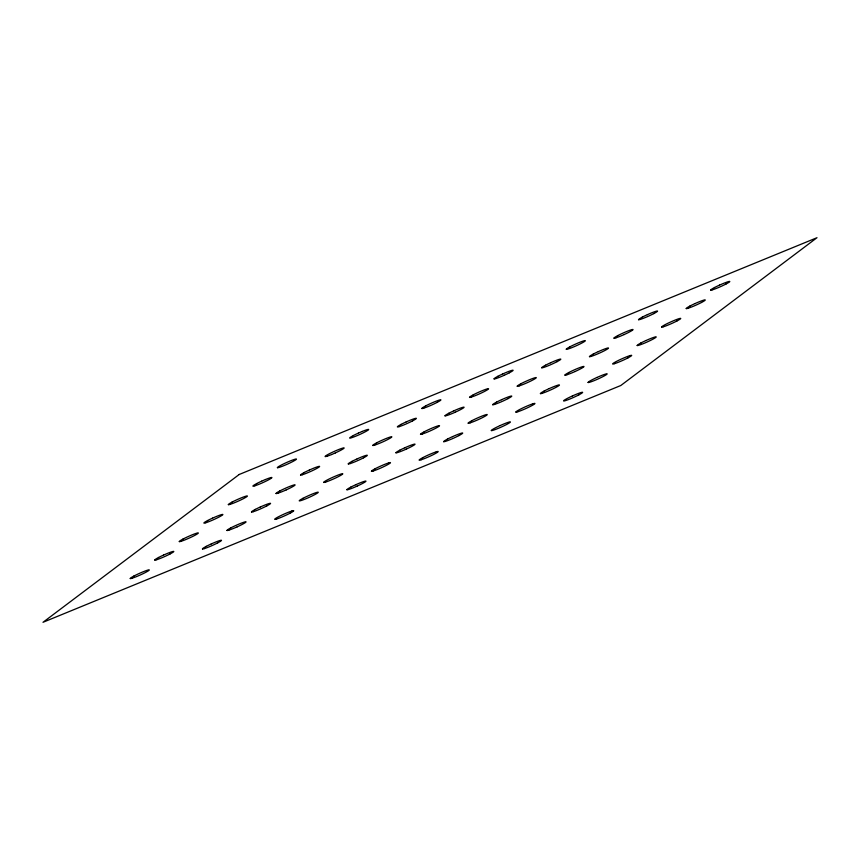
<?xml version="1.0" encoding="UTF-8"?>
<svg xmlns="http://www.w3.org/2000/svg" width="860" height="860" viewBox="0 0 860 860"><rect width="100%" height="100%" fill="white"/><g stroke="black" fill="none" stroke-linecap="round" stroke-linejoin="round"><path stroke-width="1.29" d="M132.236 578.167A10.395 0.903 -24.2 0 0 140.481 574.888A10.47 0.914 -24.2 0 0 145.523 572.448A10.395 0.903 -24.2 0 0 149.264 569.911A10.47 0.914 -24.2 0 0 147.35 570.234A10.395 0.903 -24.2 0 0 139.105 573.523A10.47 0.914 -24.2 0 0 133.956 576.007M130.322 578.49A10.395 0.903 -24.2 0 1 134.053 575.963M132.128 578.221A10.47 0.914 -24.2 0 1 130.204 578.543M170.054 553.958A10.395 0.903 -24.2 0 0 173.784 551.443A10.47 0.914 -24.2 0 0 171.882 551.755A10.395 0.903 -24.2 0 0 163.636 555.044M156.756 559.699A10.395 0.903 -24.2 0 0 165.002 556.409A10.47 0.914 -24.2 0 0 170.043 553.969M154.854 560.01A10.395 0.903 -24.2 0 1 158.584 557.495M156.649 559.742A10.47 0.914 -24.2 0 1 154.736 560.064M158.487 557.527A10.47 0.914 -24.2 0 1 163.561 555.066M181.267 541.23A10.406 0.903 -24.2 0 0 189.523 537.941A10.481 0.914 -24.2 0 0 194.575 535.49A10.406 0.903 -24.2 0 0 198.316 532.963A10.481 0.914 -24.2 0 0 196.402 533.275A10.406 0.903 -24.2 0 0 188.147 536.575A10.481 0.914 -24.2 0 0 182.997 539.059M179.364 541.542A10.406 0.903 -24.2 0 1 183.094 539.016M181.17 541.273A10.481 0.914 -24.2 0 1 179.245 541.596M205.809 522.74A10.395 0.903 -24.2 0 0 214.054 519.462A10.47 0.914 -24.2 0 0 219.096 517.021A10.395 0.903 -24.2 0 0 222.837 514.484A10.47 0.914 -24.2 0 0 220.934 514.796A10.395 0.903 -24.2 0 0 212.689 518.086M207.636 520.537A10.395 0.903 -24.2 0 0 203.906 523.063A10.47 0.914 -24.2 0 0 205.701 522.794M207.54 520.569A10.47 0.914 -24.2 0 1 212.613 518.107M230.319 504.272A10.406 0.903 -24.2 0 0 238.585 500.982A10.481 0.914 -24.2 0 0 243.627 498.542A10.406 0.903 -24.2 0 0 247.368 496.005A10.481 0.914 -24.2 0 0 245.455 496.317A10.406 0.903 -24.2 0 0 237.199 499.617A10.481 0.914 -24.2 0 0 232.049 502.1M228.416 504.594A10.406 0.903 -24.2 0 1 232.146 502.068M230.222 504.315A10.481 0.914 -24.2 0 1 228.298 504.637M254.818 485.814A10.395 0.903 -24.2 0 0 263.074 482.524A10.47 0.914 -24.2 0 0 268.148 480.063A10.395 0.903 -24.2 0 0 271.889 477.536A10.47 0.914 -24.2 0 0 269.986 477.848A10.395 0.903 -24.2 0 0 265.46 479.525M256.646 483.61A10.395 0.903 -24.2 0 0 252.915 486.126A10.47 0.914 -24.2 0 0 254.753 485.835M261.698 481.159A10.395 0.903 -24.2 0 1 265.45 479.536M256.592 483.621A10.47 0.914 -24.2 0 1 261.666 481.159M277.447 467.657A10.395 0.903 -24.2 0 1 281.166 465.131A10.47 0.914 -24.2 0 1 286.229 462.669A10.395 0.903 -24.2 0 1 289.981 461.057A10.395 0.903 -24.2 0 1 294.507 459.38A10.47 0.914 -24.2 0 1 296.431 459.046A10.395 0.903 -24.2 0 1 292.69 461.583A10.47 0.914 -24.2 0 1 287.595 464.056A10.395 0.903 -24.2 0 1 279.349 467.335A10.47 0.914 -24.2 0 1 277.393 467.668M217.752 542.843A10.395 0.903 -24.2 0 0 221.482 540.317A10.47 0.914 -24.2 0 0 219.569 540.628A10.395 0.903 -24.2 0 0 211.323 543.918M204.454 548.572A10.395 0.903 -24.2 0 0 212.7 545.294A10.47 0.914 -24.2 0 0 217.741 542.854M202.551 548.895A10.395 0.903 -24.2 0 1 206.271 546.369M204.347 548.626A10.47 0.914 -24.2 0 1 202.423 548.949M206.174 546.412A10.47 0.914 -24.2 0 1 211.259 543.939M237.231 526.814A10.395 0.903 -24.2 0 1 228.975 530.093M227.072 530.416A10.395 0.903 -24.2 0 1 230.802 527.889M237.188 526.836A10.47 0.914 -24.2 0 0 242.273 524.374A10.395 0.903 -24.2 0 0 246.014 521.837A10.47 0.914 -24.2 0 0 244.1 522.16A10.395 0.903 -24.2 0 0 235.855 525.449A10.47 0.914 -24.2 0 0 230.706 527.933M228.878 530.147A10.47 0.914 -24.2 0 1 226.954 530.469M266.804 505.895A10.406 0.903 -24.2 0 0 270.534 503.369A10.481 0.914 -24.2 0 0 268.632 503.68A10.406 0.903 -24.2 0 0 260.365 506.97M253.485 511.625A10.406 0.903 -24.2 0 0 261.752 508.346A10.481 0.914 -24.2 0 0 266.793 505.895M251.582 511.947A10.406 0.903 -24.2 0 1 255.312 509.421M253.388 511.678A10.481 0.914 -24.2 0 1 251.464 512.001M255.216 509.453A10.481 0.914 -24.2 0 1 260.3 506.991M286.283 489.856A10.395 0.903 -24.2 0 1 278.027 493.145M276.125 493.468A10.395 0.903 -24.2 0 1 279.855 490.942M286.24 489.888A10.47 0.914 -24.2 0 0 291.325 487.416A10.395 0.903 -24.2 0 0 295.066 484.889A10.47 0.914 -24.2 0 0 293.152 485.201A10.395 0.903 -24.2 0 0 284.907 488.491A10.47 0.914 -24.2 0 0 279.758 490.974M277.93 493.188A10.47 0.914 -24.2 0 1 276.006 493.522M302.537 474.677A10.406 0.903 -24.2 0 0 310.804 471.387A10.481 0.914 -24.2 0 0 315.846 468.947A10.406 0.903 -24.2 0 0 319.587 466.41A10.481 0.914 -24.2 0 0 317.684 466.722A10.406 0.903 -24.2 0 0 309.417 470.022M300.635 475A10.406 0.903 -24.2 0 1 304.365 472.473M302.44 474.72A10.481 0.914 -24.2 0 1 300.516 475.042M304.268 472.505A10.481 0.914 -24.2 0 1 309.353 470.044M331.541 454.553A10.395 0.903 -24.2 0 1 327.015 456.23M335.335 452.908A10.395 0.903 -24.2 0 1 331.584 454.531M335.292 452.93A10.47 0.914 -24.2 0 0 340.377 450.468A10.395 0.903 -24.2 0 0 344.118 447.931A10.47 0.914 -24.2 0 0 342.194 448.264A10.395 0.903 -24.2 0 0 333.959 451.543A10.47 0.914 -24.2 0 0 328.81 454.026A10.395 0.903 -24.2 0 0 325.112 456.542A10.47 0.914 -24.2 0 0 326.983 456.241M353.395 435.536A10.395 0.903 -24.2 0 0 349.665 438.062A10.47 0.914 -24.2 0 0 351.536 437.751A10.395 0.903 -24.2 0 0 359.824 434.45A10.47 0.914 -24.2 0 0 364.898 431.989A10.395 0.903 -24.2 0 0 368.639 429.462A10.47 0.914 -24.2 0 0 366.725 429.774A10.395 0.903 -24.2 0 0 362.21 431.451M358.448 433.085A10.395 0.903 -24.2 0 1 362.2 431.462M353.331 435.547A10.47 0.914 -24.2 0 1 358.416 433.085M276.608 519.01A10.395 0.903 -24.2 0 0 281.134 517.333A10.395 0.903 -24.2 0 0 284.929 515.688A10.47 0.914 -24.2 0 0 289.971 513.248M289.981 513.248A10.395 0.903 -24.2 0 0 293.712 510.722A10.47 0.914 -24.2 0 0 291.787 511.044M291.798 511.044A10.395 0.903 -24.2 0 0 283.553 514.323A10.47 0.914 -24.2 0 0 278.404 516.806A10.395 0.903 -24.2 0 0 274.695 519.332A10.47 0.914 -24.2 0 0 276.576 519.021M302.989 498.316A10.395 0.903 -24.2 0 0 299.258 500.842A10.47 0.914 -24.2 0 0 301.129 500.531A10.395 0.903 -24.2 0 0 309.406 497.241A10.47 0.914 -24.2 0 0 314.491 494.779A10.395 0.903 -24.2 0 0 318.232 492.242A10.47 0.914 -24.2 0 0 316.319 492.565A10.395 0.903 -24.2 0 0 311.804 494.242A10.395 0.903 -24.2 0 0 308.041 495.876A10.47 0.914 -24.2 0 0 302.924 498.338M325.714 482.03A10.406 0.903 -24.2 0 0 333.97 478.74A10.481 0.914 -24.2 0 0 339.023 476.3A10.406 0.903 -24.2 0 0 342.753 473.763A10.481 0.914 -24.2 0 0 340.85 474.086A10.406 0.903 -24.2 0 0 332.594 477.375A10.481 0.914 -24.2 0 0 327.445 479.858A10.406 0.903 -24.2 0 0 323.801 482.352M325.607 482.073A10.481 0.914 -24.2 0 1 323.693 482.406M363.554 457.81A10.395 0.903 -24.2 0 0 367.285 455.295A10.47 0.914 -24.2 0 0 365.371 455.606A10.395 0.903 -24.2 0 0 357.126 458.896M350.256 463.551A10.395 0.903 -24.2 0 0 358.502 460.261A10.47 0.914 -24.2 0 0 363.543 457.821M348.343 463.862A10.395 0.903 -24.2 0 1 352.073 461.347M350.149 463.594A10.47 0.914 -24.2 0 1 348.225 463.916M351.976 461.379A10.47 0.914 -24.2 0 1 357.061 458.917M374.767 445.082A10.406 0.903 -24.2 0 0 383.022 441.793A10.481 0.914 -24.2 0 0 388.075 439.342A10.406 0.903 -24.2 0 0 391.816 436.815A10.481 0.914 -24.2 0 0 389.902 437.127A10.406 0.903 -24.2 0 0 381.646 440.427A10.481 0.914 -24.2 0 0 376.497 442.911M372.864 445.394A10.406 0.903 -24.2 0 1 376.594 442.878M374.67 445.125A10.481 0.914 -24.2 0 1 372.745 445.448M412.606 420.862A10.395 0.903 -24.2 0 0 416.337 418.336A10.47 0.914 -24.2 0 0 414.423 418.659A10.395 0.903 -24.2 0 0 406.178 421.938M399.309 426.592A10.395 0.903 -24.2 0 0 407.554 423.313A10.47 0.914 -24.2 0 0 412.596 420.873M401.125 424.388A10.395 0.903 -24.2 0 0 397.406 426.915A10.47 0.914 -24.2 0 0 399.201 426.646M401.029 424.431A10.47 0.914 -24.2 0 1 406.113 421.959M437.138 402.383A10.395 0.903 -24.2 0 0 440.868 399.857A10.47 0.914 -24.2 0 0 438.955 400.179A10.395 0.903 -24.2 0 0 430.709 403.469A10.47 0.914 -24.2 0 0 425.56 405.952M423.829 408.113A10.395 0.903 -24.2 0 0 432.085 404.834A10.47 0.914 -24.2 0 0 437.127 402.394M421.927 408.435A10.395 0.903 -24.2 0 1 425.657 405.92M423.733 408.167A10.47 0.914 -24.2 0 1 421.808 408.489M357.147 486.094A10.395 0.903 -24.2 0 1 348.902 489.383A10.47 0.914 -24.2 0 1 346.87 489.748M346.988 489.706A10.395 0.903 -24.2 0 1 350.719 487.179M355.771 484.728A10.395 0.903 -24.2 0 1 364.027 481.45A10.47 0.914 -24.2 0 1 365.941 481.116A10.395 0.903 -24.2 0 1 362.2 483.642A10.47 0.914 -24.2 0 1 357.104 486.115M350.622 487.212A10.47 0.914 -24.2 0 1 355.707 484.75M373.423 470.904A10.395 0.903 -24.2 0 0 381.668 467.625A10.47 0.914 -24.2 0 0 386.71 465.174A10.395 0.903 -24.2 0 0 390.451 462.648A10.47 0.914 -24.2 0 0 388.548 462.959M371.52 471.226A10.395 0.903 -24.2 0 1 375.25 468.7M388.548 462.97A10.395 0.903 -24.2 0 0 380.303 466.249A10.47 0.914 -24.2 0 0 375.154 468.732M373.315 470.957A10.47 0.914 -24.2 0 1 371.402 471.28M406.2 449.146A10.406 0.903 -24.2 0 1 397.933 452.435A10.481 0.914 -24.2 0 1 395.912 452.801M396.03 452.758A10.406 0.903 -24.2 0 1 399.76 450.231M404.813 447.781A10.406 0.903 -24.2 0 1 413.079 444.491A10.481 0.914 -24.2 0 1 414.993 444.158A10.406 0.903 -24.2 0 1 411.252 446.695A10.481 0.914 -24.2 0 1 406.156 449.167M399.663 450.264A10.481 0.914 -24.2 0 1 404.748 447.802M422.475 433.945A10.395 0.903 -24.2 0 0 430.731 430.666A10.47 0.914 -24.2 0 0 435.773 428.226A10.395 0.903 -24.2 0 0 439.503 425.689A10.47 0.914 -24.2 0 0 437.6 426.012A10.395 0.903 -24.2 0 0 429.355 429.301A10.47 0.914 -24.2 0 0 424.206 431.785M420.572 434.268A10.395 0.903 -24.2 0 1 424.302 431.752M422.367 433.999A10.47 0.914 -24.2 0 1 420.454 434.321M455.252 412.198A10.406 0.903 -24.2 0 1 446.985 415.477A10.481 0.914 -24.2 0 1 444.964 415.853M445.082 415.799A10.406 0.903 -24.2 0 1 448.812 413.273M453.865 410.822A10.406 0.903 -24.2 0 1 462.132 407.533A10.481 0.914 -24.2 0 1 464.045 407.21A10.406 0.903 -24.2 0 1 460.304 409.747A10.481 0.914 -24.2 0 1 455.209 412.209M448.716 413.316A10.481 0.914 -24.2 0 1 453.8 410.844M471.527 396.998A10.395 0.903 -24.2 0 0 479.783 393.719A10.47 0.914 -24.2 0 0 484.825 391.268A10.395 0.903 -24.2 0 0 488.555 388.741A10.47 0.914 -24.2 0 0 486.652 389.053A10.395 0.903 -24.2 0 0 478.407 392.343A10.47 0.914 -24.2 0 0 473.258 394.826M469.625 397.32A10.395 0.903 -24.2 0 1 473.355 394.794M471.43 397.051A10.47 0.914 -24.2 0 1 469.506 397.374M509.356 372.788A10.395 0.903 -24.2 0 0 513.087 370.262A10.47 0.914 -24.2 0 0 511.173 370.585A10.395 0.903 -24.2 0 0 502.928 373.863M504.304 375.239A10.395 0.903 -24.2 0 1 496.059 378.518M494.145 378.841A10.395 0.903 -24.2 0 1 497.875 376.315M509.346 372.799A10.47 0.914 -24.2 0 1 504.261 375.261M495.951 378.572A10.47 0.914 -24.2 0 1 494.027 378.894M497.779 376.358A10.47 0.914 -24.2 0 1 502.863 373.885M421.131 459.777A10.395 0.903 -24.2 0 0 429.377 456.499A10.47 0.914 -24.2 0 0 434.418 454.058A10.395 0.903 -24.2 0 0 438.159 451.521A10.47 0.914 -24.2 0 0 436.246 451.844M422.948 457.574A10.395 0.903 -24.2 0 0 419.691 459.498A10.395 0.903 -24.2 0 0 419.132 460.143A10.47 0.914 -24.2 0 0 421.024 459.831M436.246 451.844A10.395 0.903 -24.2 0 0 428 455.133A10.47 0.914 -24.2 0 0 422.851 457.617M458.95 435.568A10.395 0.903 -24.2 0 0 462.68 433.053A10.47 0.914 -24.2 0 0 460.767 433.365A10.395 0.903 -24.2 0 0 452.532 436.654M443.749 441.621A10.395 0.903 -24.2 0 1 447.479 439.105M458.939 435.579A10.47 0.914 -24.2 0 1 453.865 438.041A10.395 0.903 -24.2 0 1 445.652 441.309A10.47 0.914 -24.2 0 1 443.631 441.675M447.372 439.137A10.47 0.914 -24.2 0 1 452.457 436.676M470.162 422.84A10.406 0.903 -24.2 0 0 478.418 419.551A10.481 0.914 -24.2 0 0 483.471 417.1A10.406 0.903 -24.2 0 0 487.212 414.574A10.481 0.914 -24.2 0 0 485.298 414.885A10.406 0.903 -24.2 0 0 477.042 418.186A10.481 0.914 -24.2 0 0 471.893 420.669M468.259 423.152A10.406 0.903 -24.2 0 1 471.989 420.637M470.065 422.883A10.481 0.914 -24.2 0 1 468.141 423.206M508.002 398.621A10.395 0.903 -24.2 0 0 511.732 396.094A10.47 0.914 -24.2 0 0 509.829 396.406A10.395 0.903 -24.2 0 0 501.584 399.696M494.704 404.35A10.395 0.903 -24.2 0 0 502.95 401.072A10.47 0.914 -24.2 0 0 507.991 398.631M492.801 404.673A10.395 0.903 -24.2 0 1 496.532 402.147M494.597 404.404A10.47 0.914 -24.2 0 1 492.683 404.727M496.435 402.19A10.47 0.914 -24.2 0 1 501.509 399.717M519.214 385.882A10.406 0.903 -24.2 0 0 527.47 382.592A10.481 0.914 -24.2 0 0 532.523 380.152A10.406 0.903 -24.2 0 0 536.264 377.615A10.481 0.914 -24.2 0 0 534.35 377.927A10.406 0.903 -24.2 0 0 526.094 381.227A10.481 0.914 -24.2 0 0 520.945 383.71M517.312 386.204A10.406 0.903 -24.2 0 1 521.042 383.678M519.117 385.925A10.481 0.914 -24.2 0 1 517.193 386.248M541.779 367.757A10.395 0.903 -24.2 0 1 545.509 365.231M557.054 361.662A10.395 0.903 -24.2 0 0 560.784 359.147A10.47 0.914 -24.2 0 0 558.86 359.469A10.395 0.903 -24.2 0 0 550.636 362.748M557.043 361.673A10.47 0.914 -24.2 0 1 551.97 364.135A10.395 0.903 -24.2 0 1 548.25 365.737A10.395 0.903 -24.2 0 1 543.681 367.435A10.47 0.914 -24.2 0 1 541.736 367.768M545.487 365.231A10.47 0.914 -24.2 0 1 550.561 362.769M566.332 349.267A10.395 0.903 -24.2 0 1 570.062 346.741M566.288 349.278A10.47 0.914 -24.2 0 0 568.213 348.956A10.395 0.903 -24.2 0 0 576.49 345.666A10.47 0.914 -24.2 0 0 581.575 343.194A10.395 0.903 -24.2 0 0 585.316 340.667A10.47 0.914 -24.2 0 0 583.403 340.979A10.395 0.903 -24.2 0 0 578.887 342.656A10.395 0.903 -24.2 0 0 575.114 344.29A10.47 0.914 -24.2 0 0 570.008 346.752M491.372 430.537A10.395 0.903 -24.2 0 1 495.102 428.011A10.47 0.914 -24.2 0 1 500.154 425.55M491.329 430.559A10.47 0.914 -24.2 0 0 493.242 430.237A10.395 0.903 -24.2 0 0 497.8 428.549A10.395 0.903 -24.2 0 0 501.563 426.925A10.47 0.914 -24.2 0 0 506.637 424.464A10.395 0.903 -24.2 0 0 510.378 421.927A10.47 0.914 -24.2 0 0 508.464 422.249A10.395 0.903 -24.2 0 0 500.23 425.528M517.838 411.725A10.395 0.903 -24.2 0 0 526.083 408.446A10.47 0.914 -24.2 0 0 531.168 405.985A10.395 0.903 -24.2 0 0 534.909 403.447A10.47 0.914 -24.2 0 0 532.996 403.77M515.935 412.048A10.395 0.903 -24.2 0 1 519.655 409.532A10.47 0.914 -24.2 0 1 524.686 407.081A10.395 0.903 -24.2 0 1 528.47 405.458A10.395 0.903 -24.2 0 1 532.996 403.77M517.806 411.746A10.47 0.914 -24.2 0 1 515.882 412.069M542.391 393.235A10.406 0.903 -24.2 0 0 550.647 389.945A10.481 0.914 -24.2 0 0 555.689 387.505A10.406 0.903 -24.2 0 0 559.43 384.979A10.481 0.914 -24.2 0 0 557.527 385.291A10.406 0.903 -24.2 0 0 549.26 388.58M540.478 393.558A10.406 0.903 -24.2 0 1 544.208 391.031M542.284 393.289A10.481 0.914 -24.2 0 1 540.37 393.611M544.111 391.063A10.481 0.914 -24.2 0 1 549.196 388.602M575.179 371.466A10.395 0.903 -24.2 0 1 566.933 374.756M565.02 375.078A10.395 0.903 -24.2 0 1 568.75 372.552M575.136 371.498A10.47 0.914 -24.2 0 0 580.221 369.026A10.395 0.903 -24.2 0 0 583.962 366.5A10.47 0.914 -24.2 0 0 582.048 366.812A10.395 0.903 -24.2 0 0 573.803 370.101A10.47 0.914 -24.2 0 0 568.654 372.584M566.826 374.799A10.47 0.914 -24.2 0 1 564.902 375.132M591.443 356.287A10.406 0.903 -24.2 0 0 599.699 352.998A10.481 0.914 -24.2 0 0 604.752 350.558A10.406 0.903 -24.2 0 0 608.482 348.02A10.481 0.914 -24.2 0 0 606.579 348.332A10.406 0.903 -24.2 0 0 598.323 351.632M589.53 356.61A10.406 0.903 -24.2 0 1 593.26 354.083M591.336 356.33A10.481 0.914 -24.2 0 1 589.422 356.653M593.174 354.116A10.481 0.914 -24.2 0 1 598.248 351.654M624.231 334.519A10.395 0.903 -24.2 0 1 615.986 337.797M614.072 338.12A10.395 0.903 -24.2 0 1 617.803 335.594M624.188 334.54A10.47 0.914 -24.2 0 0 629.273 332.078A10.395 0.903 -24.2 0 0 633.014 329.541A10.47 0.914 -24.2 0 0 631.1 329.864A10.395 0.903 -24.2 0 0 622.855 333.153A10.47 0.914 -24.2 0 0 617.706 335.637M615.878 337.851A10.47 0.914 -24.2 0 1 613.954 338.173M653.815 313.588A10.395 0.903 -24.2 0 0 657.534 311.073A10.47 0.914 -24.2 0 0 655.632 311.385A10.395 0.903 -24.2 0 0 647.386 314.674M640.507 319.329A10.395 0.903 -24.2 0 0 648.762 316.039A10.47 0.914 -24.2 0 0 653.793 313.599M638.604 319.64A10.395 0.903 -24.2 0 1 642.334 317.125M640.399 319.372A10.47 0.914 -24.2 0 1 638.486 319.694M642.237 317.157A10.47 0.914 -24.2 0 1 647.311 314.695M578.877 394.858A10.395 0.903 -24.2 0 0 582.607 392.332A10.47 0.914 -24.2 0 0 580.693 392.644A10.395 0.903 -24.2 0 0 572.448 395.933M572.416 395.944A10.47 0.914 -24.2 0 0 567.331 398.406A10.395 0.903 -24.2 0 0 563.601 400.943A10.47 0.914 -24.2 0 0 565.504 400.62A10.395 0.903 -24.2 0 0 570.029 398.943A10.395 0.903 -24.2 0 0 573.824 397.298A10.47 0.914 -24.2 0 0 578.866 394.858M588.122 382.463A10.395 0.903 -24.2 0 1 591.852 379.937A10.47 0.914 -24.2 0 1 596.904 377.475M596.98 377.454A10.395 0.903 -24.2 0 1 605.225 374.175A10.47 0.914 -24.2 0 1 607.138 373.842A10.395 0.903 -24.2 0 1 603.397 376.379A10.47 0.914 -24.2 0 1 598.313 378.851A10.395 0.903 -24.2 0 1 594.593 380.453A10.395 0.903 -24.2 0 1 590.024 382.141A10.47 0.914 -24.2 0 1 588.079 382.485M627.918 357.9A10.406 0.903 -24.2 0 0 631.659 355.373A10.481 0.914 -24.2 0 0 629.746 355.696M614.61 363.64A10.406 0.903 -24.2 0 0 622.866 360.351A10.481 0.914 -24.2 0 0 627.918 357.91M629.746 355.696A10.406 0.903 -24.2 0 0 621.49 358.986A10.481 0.914 -24.2 0 0 616.341 361.469A10.406 0.903 -24.2 0 0 613.18 363.361A10.395 0.903 -24.2 0 0 612.632 363.995A10.481 0.914 -24.2 0 0 614.513 363.683M637.249 345.473A10.395 0.903 -24.2 0 1 640.979 342.957M646.032 340.506A10.395 0.903 -24.2 0 1 654.277 337.217A10.47 0.914 -24.2 0 1 656.191 336.894A10.395 0.903 -24.2 0 1 652.45 339.421A10.47 0.914 -24.2 0 1 647.365 341.893A10.395 0.903 -24.2 0 1 639.152 345.161A10.47 0.914 -24.2 0 1 637.131 345.526M640.872 342.989A10.47 0.914 -24.2 0 1 645.957 340.528M676.971 320.952A10.406 0.903 -24.2 0 0 680.712 318.426A10.481 0.914 -24.2 0 0 678.798 318.738A10.406 0.903 -24.2 0 0 670.542 322.038A10.481 0.914 -24.2 0 0 665.393 324.521A10.406 0.903 -24.2 0 0 661.759 327.004M663.662 326.692A10.406 0.903 -24.2 0 0 671.918 323.403A10.481 0.914 -24.2 0 0 676.971 320.952M663.565 326.736A10.481 0.914 -24.2 0 1 661.641 327.058M701.502 302.473A10.395 0.903 -24.2 0 0 705.232 299.946A10.47 0.914 -24.2 0 0 703.329 300.258A10.395 0.903 -24.2 0 0 695.084 303.548M688.204 308.202A10.395 0.903 -24.2 0 0 696.449 304.924A10.47 0.914 -24.2 0 0 701.491 302.483M686.301 308.525A10.395 0.903 -24.2 0 1 690.032 305.999M688.097 308.256A10.47 0.914 -24.2 0 1 686.183 308.579M689.935 306.042A10.47 0.914 -24.2 0 1 695.009 303.569M726.034 283.993A10.395 0.903 -24.2 0 0 729.764 281.467A10.47 0.914 -24.2 0 0 727.85 281.79A10.395 0.903 -24.2 0 0 719.605 285.079M712.736 289.723A10.395 0.903 -24.2 0 0 720.981 286.444A10.47 0.914 -24.2 0 0 726.023 284.004M710.822 290.046A10.395 0.903 -24.2 0 1 714.553 287.519M712.628 289.777A10.47 0.914 -24.2 0 1 710.704 290.099M714.456 287.562A10.47 0.914 -24.2 0 1 719.54 285.101M239.209 474.483L43 622.296L620.791 385.517L817 237.704L239.209 474.483"/></g></svg>
